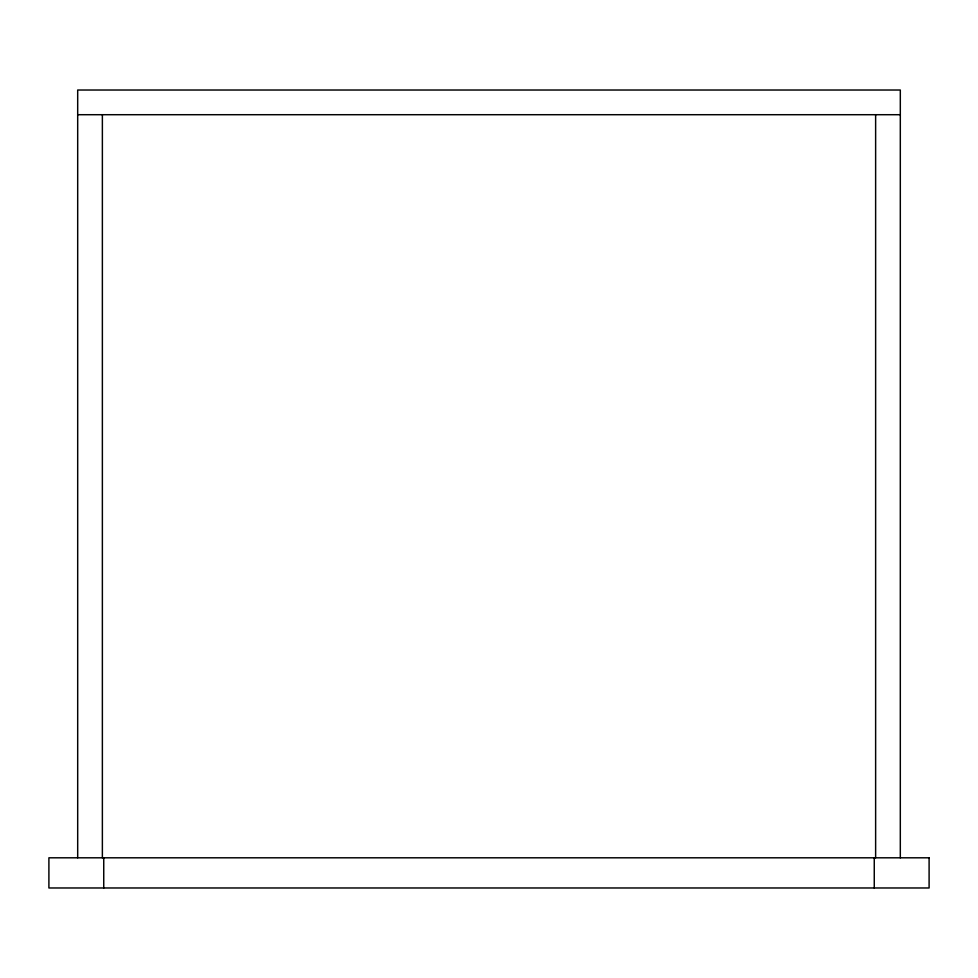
<?xml version="1.0" encoding="UTF-8"?>
<svg xmlns="http://www.w3.org/2000/svg" width="978" height="978" viewBox="0 0 978 978"><rect width="100%" height="100%" fill="white"/><g stroke="black" fill="none" stroke-linecap="round" stroke-linejoin="round"><path stroke-width="1.47" d="M77.69 114.707L900.31 114.707M900.31 857.804L900.31 90.025L77.69 90.025L77.69 857.804M875.628 114.707L875.628 857.804M874.259 857.804L874.259 887.975M103.741 857.804L103.741 887.975M102.372 114.707L102.372 857.804M929.1 857.804L48.9 857.804L48.9 887.975L929.1 887.975L929.1 857.804"/></g></svg>
